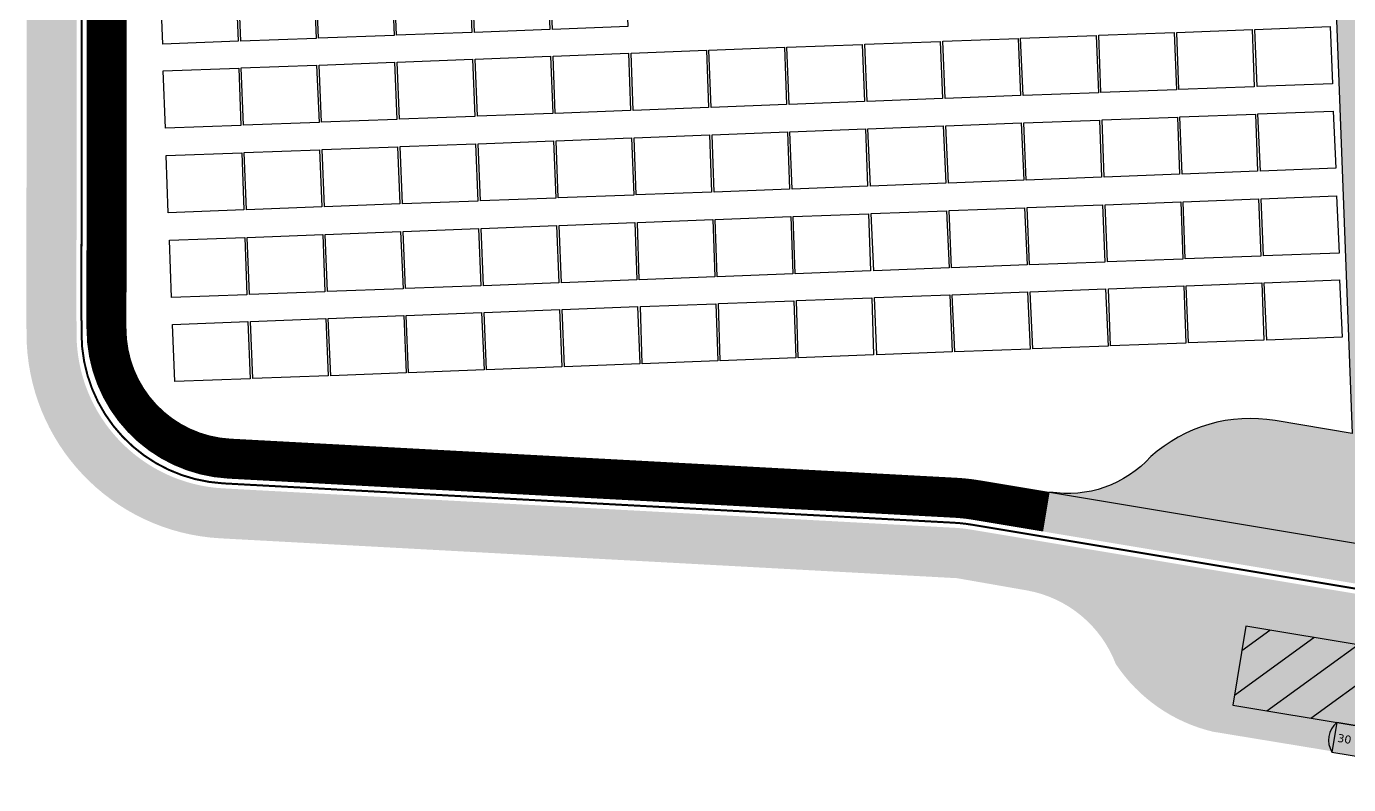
# Model space of a CAD drawing. Header units: metres. Extents: x 1956498 to 1957612, y 2277909 to 2278547.
# Drawn here: x 1956497.8 to 1956629.9, y 2278022.5 to 2278098.2 of the extents above; entities that cross this region are included whole.
import ezdxf

# ---------------------------------------------------------------- set-up
doc = ezdxf.new("R2010")
doc.units = ezdxf.units.M
for name, color, linetype in [('PVcase PV Modules (full frames)', 142, 'Continuous'), ('UBS-000-Citerne', 113, 'Continuous'), ('UBS-100-Circulation intérieure lourde', 252, 'Continuous'), ('UBS-100-Circulation intérieure légère', 254, 'Continuous'), ('UBS-100-Clôture', 30, 'LIMITE1')]:
    doc.layers.add(name, color=color, linetype=linetype)
doc.layers.add('UBS-100-Piste DFCI à créer', color=7, linetype='Continuous', true_color=0xbb8c7c)
doc.styles.get("Standard").update_dxf_attribs({"font": 'verdana.ttf'})
doc.linetypes.add('LIMITE1', pattern='A,6.35,-2.54,[133,ltypeshp.shx,S=2.54,R=0,X=-2.54,Y=0],-2.54,25.4', length=36.83)

# ---------------------------------------------------------------- blocks, each defined once
blk = doc.blocks.new('Citerne solide 30m3')
at = {"layer": 'UBS-000-Citerne', "transparency": 33554687}
h = blk.add_hatch(color=256, dxfattribs=at)
h.dxf.hatch_style = 1
edge = h.paths.add_edge_path()
edge.add_line((-1.949999999953434, -3), (1.949999999953434, -3))
edge.add_arc((0.1795454549137501, -1.5), 2.320454545138015, 319.727393136882, 400.272606863118)
edge.add_line((1.949999999953434, 0), (-1.949999999953434, 0))
edge.add_arc((-0.1795454549137501, -1.5), 2.320454545138015, 139.727393136882, 220.272606863118)
at = {"layer": 'UBS-000-Citerne', "color": 7, "transparency": 33554687}
blk.add_lwpolyline([(-1.949999999953434, -3), (1.949999999953434, -3, 0.366666666732221), (1.949999999953434, 0), (-1.949999999953434, 0, 0.366666666732221)], format="xyb", close=True, dxfattribs=at)
for points in [[(-1.949999999953434, 0), (-1.949999999953434, -3)], [(1.949999999953434, -3), (1.949999999953434, 0)]]:
    blk.add_lwpolyline(points, dxfattribs=at)
at = {"color": 1, "transparency": 33554687, "insert": (-1.949999999953434, -1.5), "char_height": 0.8, "attachment_point": 4}
blk.add_mtext_dynamic_manual_height_columns('\\pxqc;{\\C7;30 m³}', width=3.899999999906868, gutter_width=10, heights=[0], dxfattribs=at)
blk = doc.blocks.new('3P6@20DEG F FX ID1 PVBlock')
at = {"color": 0, "transparency": 33554687}
blk.add_polyline3d([(0, 0, 2.083586713139974), (7.539539347030692, 0.2870042413902952, 2.083586713139975), (7.757297679336461, -5.433460050740019, 1.675326544159361e-15), (0.2177583323057694, -5.720464292130313, 0)], close=True, dxfattribs=at)

msp = doc.modelspace()

# ---------------------------------------------------------------- hatches: boundary and pattern name
at = {"layer": 'UBS-000-Citerne', "transparency": 33554687}
h = msp.add_hatch(dxfattribs=at)
h.set_pattern_fill('ANSI31', color=1, angle=351)
h.set_pattern_definition([(36.00000000000003, (6.519975548842922, -1.085840994026512), (-1.866218176028602, 2.568628957140458), [])])
h.paths.add_polyline_path([(1956644.344089785, 2278034.185967786), (1956619.683737964, 2278038.29291898), (1956618.369513582, 2278030.401606397), (1956643.029865402, 2278026.294655203)])
at = {"layer": 'UBS-100-Circulation intérieure lourde', "transparency": 33554687}
h = msp.add_hatch(color=256, dxfattribs=at)
h.dxf.hatch_style = 1
edge = h.paths.add_edge_path()
edge.add_line((1956634.341489713, 2278056.887598004), (1956625.346640537, 2278294.043664309))
edge.add_line((1956625.346640537, 2278294.043664309), (1956624.540903068, 2278315.22667184))
edge.add_arc((1956635.532993209, 2278315.643750161), 11.00000000036017, 134.3795372862845, 182.1729597346298, ccw=False)
edge.add_line((1956627.839503802, 2278323.505697805), (1956625.041871291, 2278326.364587857))
edge.add_line((1956625.041871291, 2278326.364587857), (1956619.729845189, 2278321.16638273))
edge.add_line((1956619.729845189, 2278321.16638273), (1956601.554383828, 2278307.263801917))
edge.add_line((1956601.554383828, 2278307.263801917), (1956603.99073966, 2278304.078645729))
edge.add_arc((1956610.295078756, 2278295.064473079), 11.00000000036768, 2.109016802056715, 124.96820205366191, ccw=False)
edge.add_line((1956621.287627518, 2278295.469283808), (1956625.184963449, 2278192.595403235))
edge.add_line((1956625.184963449, 2278192.595403235), (1956619.738882399, 2278192.388759882))
edge.add_line((1956619.738882399, 2278192.388759882), (1956620.193876935, 2278180.39738882))
edge.add_line((1956620.193876935, 2278180.39738882), (1956625.639957955, 2278180.604032172))
edge.add_line((1956625.639957955, 2278180.604032172), (1956630.312927891, 2278057.558517311))
edge.add_line((1956630.312927891, 2278057.558517311), (1956622.62110362, 2278058.839518729))
edge.add_arc((1956620.147754484, 2278044.07226155), 14.97295363458923, 80.49185619865526, 131.7545520128504)
edge.add_arc((1956601.909245847, 2278062.632755114), 11.0892297245349, 260.4080620361427, 318.2050486444067, ccw=False)
edge.add_line((1956600.061447426, 2278051.698558441), (1956599.404335252, 2278047.752902147))
edge.add_line((1956599.404335252, 2278047.752902147), (1956666.616632329, 2278036.559322334))
edge.add_line((1956666.616632329, 2278036.559322334), (1956667.273744503, 2278040.504978628))
edge.add_arc((1956669.155596654, 2278051.531930108), 11.18637682478427, 203.0370577475586, 260.3152429478089, ccw=False)
edge.add_arc((1956645.803635846, 2278039.772021213), 15.00008311844894, 29.48240243763131, 80.62893062618235)
edge.add_line((1956648.246066184, 2278054.571920794), (1956634.341489713, 2278056.887598004))
at = {"layer": 'UBS-100-Piste DFCI à créer', "true_color": 0xd0aea3, "transparency": 33554687}
h = msp.add_hatch(color=253, dxfattribs=at)
h.dxf.hatch_style = 1
edge = h.paths.add_edge_path()
edge.add_arc((1956512.644593371, 2278287.951329937), 11.00000744255243, 277.8187590210577, 285.9779993348754)
edge.add_line((1956515.672545909, 2278277.376280663), (1956555.423763616, 2278295.586875713))
edge.add_line((1956555.423763616, 2278295.586875713), (1956594.741633212, 2278310.21295283))
edge.add_arc((1956590.907058995, 2278320.524897019), 11.00182495720195, 290.3980306671576, 307.4074477141712)
edge.add_line((1956597.5904377, 2278311.7857551), (1956615.79443608, 2278325.710164161))
edge.add_line((1956615.79443608, 2278325.710164161), (1956639.012437143, 2278348.430672164))
edge.add_arc((1956653.355962249, 2278333.780047363), 20.5031099959692, 110.8092679131133, 134.3931583248104, ccw=False)
edge.add_line((1956646.072064891, 2278352.945703072), (1956696.792192602, 2278372.209849354))
edge.add_line((1956696.792192602, 2278372.209849354), (1956704.323718604, 2278375.076946362))
edge.add_arc((1956710.016079433, 2278360.123785179), 16.00000003641172, 92.05663143531427, 110.84079966941869, ccw=False)
edge.add_line((1956709.441882913, 2278376.11347872), (1956729.032244271, 2278376.797710482))
edge.add_line((1956729.032244271, 2278376.797710482), (1956763.34949329, 2278378.099826867))
edge.add_arc((1956762.610225193, 2278389.438712453), 11.3629592816082, 273.7302676901528, 324.4157992290028)
edge.add_arc((1956784.983169934, 2278374.096934864), 15.7687652898286, 91.76083249357231, 146.3852344124163, ccw=False)
edge.add_line((1956784.498635401, 2278389.858254131), (1956810.482173605, 2278390.780687558))
edge.add_arc((1956811.037098868, 2278374.790313641), 16.00000000112824, 35.887538753362776, 91.98757833272953, ccw=False)
edge.add_arc((1956832.08207045, 2278391.631153851), 10.99999999686008, 222.7137879211147, 265.0673435455822)
edge.add_line((1956831.136237773, 2278380.671892906), (1956873.187455045, 2278382.267463078))
edge.add_arc((1956873.794114423, 2278366.278968326), 16.00000000110374, 19.551544317585922, 92.17295974137772, ccw=False)
edge.add_line((1956888.8715674, 2278371.633444188), (1956948.358855317, 2278204.125585341))
edge.add_line((1956948.358855317, 2278204.125585341), (1956943.700175949, 2278202.469497781))
edge.add_line((1956943.700175949, 2278202.469497781), (1956884.158709773, 2278369.963419414))
edge.add_arc((1956873.794115212, 2278366.278968357), 11.00000000016864, 19.56950334074724, 92.17295974679459)
edge.add_line((1956873.377036888, 2278377.271058499), (1956800.774090876, 2278374.51624894))
edge.add_arc((1956811.172197099, 2278371.065595689), 10.95571179247645, 161.6413680623457, 180.9050112499187)
edge.add_line((1956800.217851978, 2278370.892552749), (1956796.239848346, 2278370.741613385))
edge.add_arc((1956785.249025171, 2278370.074272221), 11.0110643576656, 3.474621278214538, 22.63949233173938)
edge.add_line((1956795.411633221, 2278374.312778551), (1956729.259258636, 2278371.80272622))
edge.add_line((1956729.259258636, 2278371.80272622), (1956709.621319324, 2278371.116699497))
edge.add_arc((1956710.016079419, 2278360.123785243), 10.99999996885506, 92.05663138249385, 110.8407997133485)
edge.add_line((1956706.102581361, 2278370.404083501), (1956698.570171331, 2278367.536649962))
edge.add_arc((1956697.68073943, 2278369.873080886), 2.49999971358624, 290.79742599929295, 290.8408150187474, ccw=False)
edge.add_line((1956698.568401741, 2278367.535977082), (1956647.847388468, 2278348.271494453))
edge.add_arc((1956653.35450982, 2278333.782318839), 15.50047081747451, 110.8110570223717, 134.3949474391144)
edge.add_line((1956642.510375277, 2278344.85793808), (1956619.073943671, 2278321.923679633))
edge.add_line((1956619.073943671, 2278321.923679633), (1956600.628198164, 2278307.814355928))
edge.add_arc((1956590.906384729, 2278320.526118165), 16.00320454235358, 290.3989373974914, 307.40835444468746, ccw=False)
edge.add_line((1956596.484376319, 2278305.526499322), (1956557.339204608, 2278290.964665037))
edge.add_line((1956557.339204608, 2278290.964665037), (1956517.444005333, 2278272.688109993))
edge.add_arc((1956512.644593321, 2278287.951330164), 16.00000767617552, 278.51471774476965, 287.4553872504831, ccw=False)
edge.add_arc((1956518.280726761, 2278256.975912111), 15.50000082925933, 102.1681674993008, 179.993779107746)
edge.add_line((1956502.780726023, 2278256.977595024), (1956502.780463281, 2278254.557763215))
edge.add_line((1956502.780463281, 2278254.557763215), (1956502.758319106, 2278069.771876534))
edge.add_line((1956502.758319106, 2278069.771876534), (1956502.760180494, 2278067.546736677))
edge.add_arc((1956518.272879866, 2278067.551400566), 15.51270007323368, 180.0172259616676, 266.8689789960092)
edge.add_line((1956517.425585009, 2278052.061857158), (1956590.44903128, 2278048.130033471))
edge.add_arc((1956589.592736156, 2278032.166982612), 15.986001190687, 80.529393257702, 86.92946420764127, ccw=False)
edge.add_line((1956592.22309854, 2278047.935096887), (1956598.650231802, 2278046.864717913))
edge.add_line((1956598.650231802, 2278046.864717913), (1956713.834950983, 2278027.681779495))
edge.add_arc((1956716.378580733, 2278042.972562785), 15.50090661555831, 260.5553030077675, 272.3372680743024)
edge.add_line((1956717.01073422, 2278027.484551684), (1956776.463470136, 2278029.902530657))
edge.add_line((1956776.463470136, 2278029.902530657), (1956776.651578709, 2278024.944933277))
edge.add_line((1956776.651578709, 2278024.944933277), (1956717.21457375, 2278022.488708465))
edge.add_arc((1956716.378839612, 2278042.97672426), 20.50505407780808, 260.55391278110255, 272.33587806930854, ccw=False)
edge.add_line((1956713.013560757, 2278022.749709132), (1956664.866266892, 2278030.768190985))
edge.add_arc((1956664.385022096, 2278019.778723159), 10.99999998396791, 87.49253642143587, 129.7319825265749)
edge.add_arc((1956645.646692336, 2278039.181626268), 16.025489144963, 260.29336042819136, 316.93115846669883, ccw=False)
edge.add_line((1956642.944737108, 2278023.385559027), (1956616.37556384, 2278027.749005541))
edge.add_arc((1956620.128045426, 2278043.474088084), 16.16661186039399, 213.6468395377871, 256.5784921824474, ccw=False)
edge.add_arc((1956595.730545074, 2278030.337405078), 11.71043062657245, 20.90867273848627, 79.68635940294229)
edge.add_line((1956597.827138965, 2278041.858623743), (1956597.816813929, 2278041.860427036))
edge.add_line((1956597.816813929, 2278041.860427036), (1956590.792211089, 2278043.087291668))
edge.add_line((1956590.792211089, 2278043.087291668), (1956517.152687117, 2278047.069310041))
edge.add_arc((1956518.271571968, 2278067.55016118), 20.51139114456352, 180.0212423204327, 266.87299533487624, ccw=False)
edge.add_line((1956497.760182241, 2278067.542556614), (1956497.758319141, 2278069.772475722))
edge.add_line((1956497.758319141, 2278069.772475722), (1956497.78046331, 2278254.558306111))
edge.add_line((1956497.78046331, 2278254.558306111), (1956497.780726052, 2278256.978137902))
edge.add_arc((1956518.280726761, 2278256.975912113), 20.50000082980193, 101.65020773969138, 179.9937791061116, ccw=False)

# ---------------------------------------------------------------- linework, layer by layer
at = {"layer": 'UBS-000-Citerne', "color": 1, "transparency": 33554687}
msp.add_lwpolyline([(1956644.344089785, 2278034.185967786), (1956619.683737964, 2278038.29291898), (1956618.369513582, 2278030.401606397), (1956643.029865402, 2278026.294655203)], close=True, dxfattribs=at)
at = {"layer": 'UBS-100-Circulation intérieure lourde', "transparency": 33554687}
msp.add_lwpolyline([(1956603.99073966, 2278304.078645729, -0.5941058907451485), (1956621.287627519, 2278295.469283808), (1956625.184963449, 2278192.595403235), (1956619.7388824, 2278192.388759882), (1956620.193876935, 2278180.39738882), (1956625.639957956, 2278180.604032171), (1956630.312927892, 2278057.558517311), (1956622.62110362, 2278058.839518728, 0.2274821263217856), (1956610.17665172, 2278055.242151889, -0.2576727416607237), (1956600.061447426, 2278051.69855844), (1956667.273744503, 2278040.504978627, -0.255260147811797), (1956658.861311635, 2278047.154405417, 0.2269490809300984), (1956648.246066184, 2278054.571920794), (1956634.341489714, 2278056.887598004), (1956625.346640537, 2278294.043664308), (1956624.540903068, 2278315.22667184, -0.2116146533493177), (1956627.839503803, 2278323.505697805), (1956622.401800686, 2278318.174178038)], format="xyb", close=True, dxfattribs=at)
at = {"layer": 'UBS-100-Circulation intérieure légère', "transparency": 33554687, "const_width": 4}
msp.add_lwpolyline([(1956599.73289134, 2278049.725730297), (1956592.715315596, 2278050.894441957, 0.02793283901682447), (1956590.609025764, 2278051.125764191), (1956518.059155232, 2278055.032089975, -0.3985794902121206), (1956505.758106034, 2278068.014844737), (1956505.780600547, 2278255.702937045, -0.2932729698432582), (1956513.366230148, 2278267.52020274), (1956558.488469204, 2278288.191338634), (1956597.53059935, 2278302.714841887, 0.07435415340826908), (1956602.450532401, 2278305.431270116), (1956602.76948801, 2278305.675242252)], format="xyb", dxfattribs=at)
at = {"layer": 'UBS-100-Clôture', "color": 30, "ltscale": 0.1, "true_color": 0xf26722, "transparency": 33554687, "const_width": 0.2}
msp.add_lwpolyline([(1956877.86927686, 2278034.527179923), (1956716.990742944, 2278027.984152004, -0.05145385689488851), (1956713.916556888, 2278028.175075271), (1956592.304620484, 2278048.428406774, 0.02793283901920121), (1956590.475202712, 2278048.629348482), (1956517.450653113, 2278052.561232494, -0.3982057440089752), (1956503.260181251, 2278067.545485835), (1956503.258318077, 2278069.774683683), (1956503.280600565, 2278255.70323667, -0.2932729698365548), (1956512.325005089, 2278269.793053457), (1956557.530748709, 2278290.502443971), (1956596.658965449, 2278305.057971065, 0.0743541534016819), (1956600.931798979, 2278307.417081987), (1956619.401894431, 2278321.545031183), (1956642.859630594, 2278344.500137584, -0.1032689059375448)], format="xyb", dxfattribs=at)

# ---------------------------------------------------------------- block references
at = {"layer": 'PVcase PV Modules (full frames)', "color": 144, "true_color": 0x007ca5, "transparency": 33554687, "extrusion": (-0.0002149202962760301, -8.181273915146053e-06, 0.9999999768711663), "rotation": 359.9999999496278}
msp.add_blockref('3P6@20DEG F FX ID1 PVBlock', (1956550.20752809, 2278103.652682226, 173.1098618316656), dxfattribs=at)
at = {"layer": 'PVcase PV Modules (full frames)', "color": 144, "true_color": 0x007ca5, "transparency": 33554687, "extrusion": (-0.01036280648969493, -0.0003944762774426851, 0.999946226869287), "rotation": 359.9998828876685}
msp.add_blockref('3P6@20DEG F FX ID1 PVBlock', (1956420.250970588, 2278094.531317169, -20561.71840311404), dxfattribs=at)
at = {"layer": 'PVcase PV Modules (full frames)', "color": 144, "true_color": 0x007ca5, "transparency": 33554687, "extrusion": (-0.01007914601658915, -0.0003836783022416939, 0.9999491305094158), "rotation": 359.9998892114976}
msp.add_blockref('3P6@20DEG F FX ID1 PVBlock', (1956433.53955011, 2278095.262645943, -19982.1283474583), dxfattribs=at)
at = {"layer": 'PVcase PV Modules (full frames)', "color": 144, "true_color": 0x007ca5, "transparency": 33554687, "extrusion": (-0.009892391989609419, -0.0003765692209871462, 0.999950998187584), "rotation": 359.9998932791083}
msp.add_blockref('3P6@20DEG F FX ID1 PVBlock', (1956444.86348836, 2278095.838737709, -19600.54132633073), dxfattribs=at)
at = {"layer": 'PVcase PV Modules (full frames)', "color": 144, "true_color": 0x007ca5, "transparency": 33554687, "extrusion": (-0.001850706276605871, -7.045000052459616e-05, 0.9999982849600669), "rotation": 359.9999962648202}
msp.add_blockref('3P6@20DEG F FX ID1 PVBlock', (1956540.114160507, 2278103.137056408, -3169.242636199787), dxfattribs=at)
at = {"layer": 'PVcase PV Modules (full frames)', "color": 144, "true_color": 0x007ca5, "transparency": 33554687, "extrusion": (-0.01008290835377629, -0.0003838215214332849, 0.999949092524299), "rotation": 359.99988912877}
msp.add_blockref('3P6@20DEG F FX ID1 PVBlock', (1956417.888313774, 2278094.663937682, -19989.81801224822), dxfattribs=at)
at = {"layer": 'PVcase PV Modules (full frames)', "color": 144, "true_color": 0x007ca5, "transparency": 33554687, "extrusion": (-0.01111259924480727, -0.0004230182998363618, 0.9999381636849062), "rotation": 359.9998653268831}
msp.add_blockref('3P6@20DEG F FX ID1 PVBlock', (1956483.173088894, 2278087.895416764, -22094.38914017905), dxfattribs=at)
at = {"layer": 'PVcase PV Modules (full frames)', "color": 144, "true_color": 0x007ca5, "transparency": 33554687, "extrusion": (0.00807734078387906, 0.0003074764859528314, 0.999967330478387), "rotation": 359.9999288491543}
msp.add_blockref('3P6@20DEG F FX ID1 PVBlock', (1956536.197974177, 2278092.179063271, 17116.89422365294), dxfattribs=at)
at = {"layer": 'PVcase PV Modules (full frames)', "color": 144, "true_color": 0x007ca5, "transparency": 33554687, "extrusion": (0.007705791905694661, 0.0002933329025037012, 0.9999702669214292), "rotation": 359.9999352444244}
msp.add_blockref('3P6@20DEG F FX ID1 PVBlock', (1956549.952755952, 2278092.930709604, 16357.69828056434), dxfattribs=at)
at = {"layer": 'PVcase PV Modules (full frames)', "color": 144, "true_color": 0x007ca5, "transparency": 33554687, "extrusion": (-0.01430596758983013, -0.0005445788113156233, 0.9998975161111447), "rotation": 359.9997768006465}
msp.add_blockref('3P6@20DEG F FX ID1 PVBlock', (1956429.123012041, 2278082.681239756, -28619.85202710392), dxfattribs=at)
at = {"layer": 'PVcase PV Modules (full frames)', "color": 144, "true_color": 0x007ca5, "transparency": 33554687, "extrusion": (0.004018739455022787, 0.000152979540996534, 0.9999919131325277), "rotation": 359.9999823876381}
msp.add_blockref('3P6@20DEG F FX ID1 PVBlock', (1956547.733054687, 2278094.527423187, 8823.387518476999), dxfattribs=at)
at = {"layer": 'PVcase PV Modules (full frames)', "color": 144, "true_color": 0x007ca5, "transparency": 33554687, "extrusion": (-0.008808724247493018, -0.0003353177301559802, 0.9999611462147674), "rotation": 359.9999153804657}
msp.add_blockref('3P6@20DEG F FX ID1 PVBlock', (1956503.288036403, 2278090.446030854, -17386.89539203309), dxfattribs=at)
at = {"layer": 'PVcase PV Modules (full frames)', "color": 144, "true_color": 0x007ca5, "transparency": 33554687, "extrusion": (-0.0128936164998641, -0.0004908154798314398, 0.9999167534118624), "rotation": 359.999818697511}
msp.add_blockref('3P6@20DEG F FX ID1 PVBlock', (1956426.853396926, 2278084.0888725, -25733.58647296549), dxfattribs=at)
at = {"layer": 'PVcase PV Modules (full frames)', "color": 144, "true_color": 0x007ca5, "transparency": 33554687, "extrusion": (-0.01318238120286525, -0.0005018077554480897, 0.9999129827213961), "rotation": 359.9998104853347}
msp.add_blockref('3P6@20DEG F FX ID1 PVBlock', (1956427.45311314, 2278083.818857625, -26323.62413136256), dxfattribs=at)
at = {"layer": 'PVcase PV Modules (full frames)', "color": 144, "true_color": 0x007ca5, "transparency": 33554687, "extrusion": (-0.01203019292848535, -0.0004579479244416463, 0.999927529744932), "rotation": 359.9998421672562}
msp.add_blockref('3P6@20DEG F FX ID1 PVBlock', (1956400.607412, 2278083.926770248, -23968.9152468112), dxfattribs=at)
at = {"layer": 'PVcase PV Modules (full frames)', "color": 144, "true_color": 0x007ca5, "transparency": 33554687, "extrusion": (-0.004083214417872976, -0.0001554338803069023, 0.9999916515653151), "rotation": 359.9999818179717}
msp.add_blockref('3P6@20DEG F FX ID1 PVBlock', (1956528.8090973, 2278093.786744171, -7731.117543296552), dxfattribs=at)
at = {"layer": 'PVcase PV Modules (full frames)', "color": 144, "true_color": 0x007ca5, "transparency": 33554687, "extrusion": (-0.001433534462038234, -5.456970934784796e-05, 0.9999989710000171), "rotation": 359.9999977589443}
msp.add_blockref('3P6@20DEG F FX ID1 PVBlock', (1956549.276985944, 2278095.134362614, -2317.103133154576), dxfattribs=at)
at = {"layer": 'PVcase PV Modules (full frames)', "color": 144, "true_color": 0x007ca5, "transparency": 33554687, "extrusion": (0.005615238548231123, 0.0002137527514058685, 0.9999842115782668), "rotation": 359.9999656144481}
msp.add_blockref('3P6@20DEG F FX ID1 PVBlock', (1956523.916568651, 2278093.022665321, 12085.48666778871), dxfattribs=at)
at = {"layer": 'PVcase PV Modules (full frames)', "color": 144, "true_color": 0x007ca5, "transparency": 33554687, "extrusion": (-7.030935494229647e-05, -2.676434480815059e-06, 0.9999999975247157)}
msp.add_blockref('3P6@20DEG F FX ID1 PVBlock', (1956511.477953641, 2278093.77521166, 468.0435881574328), dxfattribs=at)
at = {"layer": 'PVcase PV Modules (full frames)', "color": 144, "true_color": 0x007ca5, "transparency": 33554687, "extrusion": (-0.01037023301608092, -0.0003947589796706956, 0.9999461497663462), "rotation": 359.9998827197463}
msp.add_blockref('3P6@20DEG F FX ID1 PVBlock', (1956420.387545965, 2278086.125755031, -20577.18647487747), dxfattribs=at)
at = {"layer": 'PVcase PV Modules (full frames)', "color": 144, "true_color": 0x007ca5, "transparency": 33554687, "extrusion": (-0.01066909479032568, -0.0004061356159411139, 0.9999430011106716), "rotation": 359.9998758622984}
msp.add_blockref('3P6@20DEG F FX ID1 PVBlock', (1956422.208862588, 2278085.950549682, -21187.83651981358), dxfattribs=at)
at = {"layer": 'PVcase PV Modules (full frames)', "color": 144, "true_color": 0x007ca5, "transparency": 33554687, "extrusion": (0.003716163675076296, 0.0001414615253473658, 0.99999308503418), "rotation": 359.9999849399188}
msp.add_blockref('3P6@20DEG F FX ID1 PVBlock', (1956597.30312182, 2278088.04172644, 8205.263447950894), dxfattribs=at)
at = {"layer": 'PVcase PV Modules (full frames)', "color": 144, "true_color": 0x007ca5, "transparency": 33554687, "extrusion": (-0.01604363777533822, -0.0006107259179786711, 0.9998711060435674), "rotation": 87.82000000000001}
msp.add_blockref('3P6@20DEG F FX ID1 PVBlock', (-2202012.823227973, 2041607.705991244, -32170.80234011389), dxfattribs=at)
at = {"layer": 'PVcase PV Modules (full frames)', "color": 144, "true_color": 0x007ca5, "transparency": 33554687, "extrusion": (-0.01876175872436732, -0.0007141954013351573, 0.9998237276312747), "rotation": 87.82000000000001}
msp.add_blockref('3P6@20DEG F FX ID1 PVBlock', (-2202012.823227973, 2041473.613738509, -37724.4233379198), dxfattribs=at)
at = {"layer": 'PVcase PV Modules (full frames)', "color": 144, "true_color": 0x007ca5, "transparency": 33554687, "extrusion": (-0.01952387294186106, -0.0007432064592760765, 0.999809114796174), "rotation": 87.82000000000001}
msp.add_blockref('3P6@20DEG F FX ID1 PVBlock', (-2202012.823227973, 2041452.040016596, -39281.66649066209), dxfattribs=at)
at = {"layer": 'PVcase PV Modules (full frames)', "color": 144, "true_color": 0x007ca5, "transparency": 33554687, "extrusion": (-0.007258688816582561, -0.000276313231008199, 0.999973617195805), "rotation": 359.9999425409763}
msp.add_blockref('3P6@20DEG F FX ID1 PVBlock', (1956550.401305785, 2278084.744328005, -14219.9146194073), dxfattribs=at)
at = {"layer": 'PVcase PV Modules (full frames)', "color": 144, "true_color": 0x007ca5, "transparency": 33554687, "extrusion": (0.005375802312577875, 0.0002046382402915957, 0.9999855293316432), "rotation": 359.9999684843789}
msp.add_blockref('3P6@20DEG F FX ID1 PVBlock', (1956573.73255647, 2278086.557642345, 11596.45127281094), dxfattribs=at)
at = {"layer": 'PVcase PV Modules (full frames)', "color": 144, "true_color": 0x007ca5, "transparency": 33554687, "extrusion": (-0.005039498911405089, -0.0001918363305079981, 0.9999872832439142), "rotation": 359.9999723042188}
msp.add_blockref('3P6@20DEG F FX ID1 PVBlock', (1956521.162134099, 2278084.692717005, -9685.31248594306), dxfattribs=at)
at = {"layer": 'PVcase PV Modules (full frames)', "color": 144, "true_color": 0x007ca5, "transparency": 33554687, "extrusion": (-0.0001488363615902904, -5.665686600115184e-06, 0.9999999889078187), "rotation": 359.9999999758423}
msp.add_blockref('3P6@20DEG F FX ID1 PVBlock', (1956550.78293785, 2278086.80708361, 307.6371099858123), dxfattribs=at)
at = {"layer": 'PVcase PV Modules (full frames)', "color": 144, "true_color": 0x007ca5, "transparency": 33554687, "extrusion": (0.008896655385511416, 0.0003386649650996502, 0.9999603666290944), "rotation": 359.9999136826085}
for p in [(1956475.627587157, 2278080.868924234, 18790.0596152554), (1956483.416955917, 2278081.165426867, 18790.05961525541)]:
    msp.add_blockref('3P6@20DEG F FX ID1 PVBlock', p, dxfattribs=at)
at = {"layer": 'PVcase PV Modules (full frames)', "color": 144, "true_color": 0x007ca5, "transparency": 33554687, "extrusion": (0.001319848270902509, 5.024206842157427e-05, 0.9999991277377578), "rotation": 359.999998100303}
msp.add_blockref('3P6@20DEG F FX ID1 PVBlock', (1956571.585414231, 2278087.532076319, 3308.446132865608), dxfattribs=at)
at = {"layer": 'PVcase PV Modules (full frames)', "color": 144, "true_color": 0x007ca5, "transparency": 33554687, "extrusion": (0.009564053157822086, 0.0003640704948715763, 0.9999541971209827), "rotation": 359.9999002460556}
msp.add_blockref('3P6@20DEG F FX ID1 PVBlock', (1956416.386307134, 2278078.134763568, 20153.04974657807), dxfattribs=at)
at = {"layer": 'PVcase PV Modules (full frames)', "color": 144, "true_color": 0x007ca5, "transparency": 33554687, "extrusion": (-0.006635728617003223, -0.0002525992862607618, 0.9999779514065908), "rotation": 359.9999519804402}
msp.add_blockref('3P6@20DEG F FX ID1 PVBlock', (1956480.523062899, 2278082.42099082, -12946.9519046902), dxfattribs=at)
at = {"layer": 'PVcase PV Modules (full frames)', "color": 144, "true_color": 0x007ca5, "transparency": 33554687, "extrusion": (-0.01395733988144566, -0.0005313077576919126, 0.9999024504297909), "rotation": 359.9997875470858}
msp.add_blockref('3P6@20DEG F FX ID1 PVBlock', (1956345.298764129, 2278071.410201241, -27906.85150298014), dxfattribs=at)
at = {"layer": 'PVcase PV Modules (full frames)', "color": 144, "true_color": 0x007ca5, "transparency": 33554687, "extrusion": (-0.01435417951741629, -0.0005464140730028348, 0.9998968241583942), "rotation": 359.9997752936445}
msp.add_blockref('3P6@20DEG F FX ID1 PVBlock', (1956342.339608932, 2278070.860634401, -28717.69902402109), dxfattribs=at)
at = {"layer": 'PVcase PV Modules (full frames)', "color": 144, "true_color": 0x007ca5, "transparency": 33554687, "extrusion": (-0.01410344226127863, -0.0005368693710424408, 0.99990039738349), "rotation": 359.9997830757619}
msp.add_blockref('3P6@20DEG F FX ID1 PVBlock', (1956411.855392861, 2278065.301161406, -28206.33705788715), dxfattribs=at)
at = {"layer": 'PVcase PV Modules (full frames)', "color": 144, "true_color": 0x007ca5, "transparency": 33554687, "extrusion": (0.002402602326132028, 9.14587783464053e-05, 0.9999971095644998), "rotation": 359.9999937049301}
msp.add_blockref('3P6@20DEG F FX ID1 PVBlock', (1956598.503030037, 2278079.917054492, 5520.919614159485), dxfattribs=at)
at = {"layer": 'PVcase PV Modules (full frames)', "color": 144, "true_color": 0x007ca5, "transparency": 33554687, "extrusion": (0.00240260232614708, 9.145877834697825e-05, 0.9999971095644998), "rotation": 359.9999937049301}
msp.add_blockref('3P6@20DEG F FX ID1 PVBlock', (1956606.292389203, 2278080.213567655, 5520.919614190245), dxfattribs=at)
at = {"layer": 'PVcase PV Modules (full frames)', "color": 144, "true_color": 0x007ca5, "transparency": 33554687, "extrusion": (-0.01709466071140959, -0.0006507347337121897, 0.9998536638526002), "rotation": 87.82000000000001}
msp.add_blockref('3P6@20DEG F FX ID1 PVBlock', (-2202004.346436237, 2041572.728733358, -34318.70402208617), dxfattribs=at)
at = {"layer": 'PVcase PV Modules (full frames)', "color": 144, "true_color": 0x007ca5, "transparency": 33554687, "extrusion": (0.01227543782433077, 0.000467283551201745, 0.9999245447894075), "rotation": 359.9998356663301}
msp.add_blockref('3P6@20DEG F FX ID1 PVBlock', (1956403.889178706, 2278066.873276268, 25693.54472814036), dxfattribs=at)
at = {"layer": 'PVcase PV Modules (full frames)', "color": 144, "true_color": 0x007ca5, "transparency": 33554687, "extrusion": (0.008508628778816012, 0.0003238941313964314, 0.9999637485073626), "rotation": 359.9999210479907}
msp.add_blockref('3P6@20DEG F FX ID1 PVBlock', (1956490.583028271, 2278073.217927409, 17996.9044448629), dxfattribs=at)
at = {"layer": 'PVcase PV Modules (full frames)', "color": 144, "true_color": 0x007ca5, "transparency": 33554687, "extrusion": (0.01176434101236921, 0.000447827859541777, 0.9999306974639557), "rotation": 359.9998490662223}
msp.add_blockref('3P6@20DEG F FX ID1 PVBlock', (1956431.808893109, 2278068.413837836, 24649.25830138729), dxfattribs=at)
at = {"layer": 'PVcase PV Modules (full frames)', "color": 144, "true_color": 0x007ca5, "transparency": 33554687, "extrusion": (-0.01978913991073698, -0.0007533042572533656, 0.9998038920079724), "rotation": 87.82000000000001}
msp.add_blockref('3P6@20DEG F FX ID1 PVBlock', (-2202004.346436237, 2041433.737895483, -39824.07975726554), dxfattribs=at)
at = {"layer": 'PVcase PV Modules (full frames)', "color": 144, "true_color": 0x007ca5, "transparency": 33554687, "extrusion": (-0.02028383893945264, -0.0007721357418995688, 0.9997939636166416), "rotation": 87.82000000000001}
msp.add_blockref('3P6@20DEG F FX ID1 PVBlock', (-2202004.346436238, 2041421.564552068, -40834.90852197124), dxfattribs=at)
at = {"layer": 'PVcase PV Modules (full frames)', "color": 144, "true_color": 0x007ca5, "transparency": 33554687, "extrusion": (-0.01257936467454946, -0.0004788529974331665, 0.9999207620027657), "rotation": 359.9998274278098}
msp.add_blockref('3P6@20DEG F FX ID1 PVBlock', (1956380.536665964, 2278065.690619013, -25091.53964843039), dxfattribs=at)
at = {"layer": 'PVcase PV Modules (full frames)', "color": 144, "true_color": 0x007ca5, "transparency": 33554687, "extrusion": (-0.01432091514777019, -0.0005451478132572226, 0.999897301828139), "rotation": 359.9997763339602}
msp.add_blockref('3P6@20DEG F FX ID1 PVBlock', (1956343.560099742, 2278062.461255107, -28649.98396856297), dxfattribs=at)
at = {"layer": 'PVcase PV Modules (full frames)', "color": 144, "true_color": 0x007ca5, "transparency": 33554687, "extrusion": (-0.004786213683383507, -0.0001821946360519129, 0.9999885294160586), "rotation": 359.999975018253}
msp.add_blockref('3P6@20DEG F FX ID1 PVBlock', (1956523.751910987, 2278076.405154516, -9168.03686344868), dxfattribs=at)
at = {"layer": 'PVcase PV Modules (full frames)', "color": 144, "true_color": 0x007ca5, "transparency": 33554687, "extrusion": (0.003164367471434245, 0.000120456548313762, 0.9999949861217934), "rotation": 359.9999890802912}
msp.add_blockref('3P6@20DEG F FX ID1 PVBlock', (1956539.294127457, 2278077.498260549, 7077.147539755272), dxfattribs=at)
at = {"layer": 'PVcase PV Modules (full frames)', "color": 144, "true_color": 0x007ca5, "transparency": 33554687, "extrusion": (0.005541369623232332, 0.000210940816378307, 0.9999846242451285), "rotation": 359.9999665131939}
msp.add_blockref('3P6@20DEG F FX ID1 PVBlock', (1956478.61145902, 2278074.383538393, 11933.59230933394), dxfattribs=at)
at = {"layer": 'PVcase PV Modules (full frames)', "color": 144, "true_color": 0x007ca5, "transparency": 33554687, "extrusion": (0.002300640007022236, 8.757742476503215e-05, 0.9999973496893643), "rotation": 359.9999942278973}
msp.add_blockref('3P6@20DEG F FX ID1 PVBlock', (1956513.250072433, 2278076.690427606, 5312.016009325265), dxfattribs=at)
at = {"layer": 'PVcase PV Modules (full frames)', "color": 144, "true_color": 0x007ca5, "transparency": 33554687, "extrusion": (-0.00219685567280478, -8.362671335691297e-05, 0.9999975834129429), "rotation": 359.9999947369231}
msp.add_blockref('3P6@20DEG F FX ID1 PVBlock', (1956602.559112713, 2278071.697113931, -3877.614070849802), dxfattribs=at)
at = {"layer": 'PVcase PV Modules (full frames)', "color": 144, "true_color": 0x007ca5, "transparency": 33554687, "extrusion": (-0.005221119890746489, -0.0001987500143548726, 0.9999863501095994), "rotation": 359.9999702719486}
msp.add_blockref('3P6@20DEG F FX ID1 PVBlock', (1956590.256055858, 2278070.356299231, -10057.19626830703), dxfattribs=at)
at = {"layer": 'PVcase PV Modules (full frames)', "color": 144, "true_color": 0x007ca5, "transparency": 33554687, "extrusion": (-0.02230619922255409, -0.0008491200180142608, 0.9997508251916768), "rotation": 87.82000000000001}
msp.add_blockref('3P6@20DEG F FX ID1 PVBlock', (-2201995.941378913, 2041365.929833311, -44967.96488730548), dxfattribs=at)
at = {"layer": 'PVcase PV Modules (full frames)', "color": 144, "true_color": 0x007ca5, "transparency": 33554687, "extrusion": (0.02014659184930598, 0.000766911218864739, 0.999796742685252), "rotation": 267.82}
msp.add_blockref('3P6@20DEG F FX ID1 PVBlock', (2201995.941378914, -2041386.842924774, 41776.24426625516), dxfattribs=at)
at = {"layer": 'PVcase PV Modules (full frames)', "color": 144, "true_color": 0x007ca5, "transparency": 33554687, "extrusion": (-0.01965468426548116, -0.0007481859948912908, 0.9998065480902499), "rotation": 87.82000000000001}
msp.add_blockref('3P6@20DEG F FX ID1 PVBlock', (-2201995.941378912, 2041439.071142906, -39549.71895451847), dxfattribs=at)
at = {"layer": 'PVcase PV Modules (full frames)', "color": 144, "true_color": 0x007ca5, "transparency": 33554687, "extrusion": (-0.01965468426549616, -0.0007481859948918619, 0.9998065480902497), "rotation": 87.82000000000001}
msp.add_blockref('3P6@20DEG F FX ID1 PVBlock', (-2201995.941378912, 2041446.866191279, -39549.71895454915), dxfattribs=at)
at = {"layer": 'PVcase PV Modules (full frames)', "color": 144, "true_color": 0x007ca5, "transparency": 33554687, "extrusion": (-0.01815072323991934, -0.0006909353893364654, 0.9998350233184251), "rotation": 87.82000000000001}
msp.add_blockref('3P6@20DEG F FX ID1 PVBlock', (-2201995.941378914, 2041511.883236624, -36476.63320723436), dxfattribs=at)
at = {"layer": 'PVcase PV Modules (full frames)', "color": 144, "true_color": 0x007ca5, "transparency": 33554687, "extrusion": (-0.00946283401383492, -0.0003602174314021678, 0.9999551615026689), "rotation": 359.9999023463796}
msp.add_blockref('3P6@20DEG F FX ID1 PVBlock', (1956453.930721544, 2278062.744707016, -18723.88891218566), dxfattribs=at)
at = {"layer": 'PVcase PV Modules (full frames)', "color": 144, "true_color": 0x007ca5, "transparency": 33554687, "extrusion": (-0.007094233302447845, -0.000270052977177801, 0.9999747991450785), "rotation": 359.99994511514}
msp.add_blockref('3P6@20DEG F FX ID1 PVBlock', (1956498.638747948, 2278065.971679439, -13884.20584352079), dxfattribs=at)
at = {"layer": 'PVcase PV Modules (full frames)', "color": 144, "true_color": 0x007ca5, "transparency": 33554687, "extrusion": (3.507408748993057e-05, 1.335149457966399e-06, 0.9999999993840128)}
msp.add_blockref('3P6@20DEG F FX ID1 PVBlock', (1956551.304610076, 2278069.933679477, 682.9055930343948), dxfattribs=at)
at = {"layer": 'PVcase PV Modules (full frames)', "color": 144, "true_color": 0x007ca5, "transparency": 33554687, "extrusion": (0.01886302344368621, 0.0007180501997001483, 0.9998218195010917), "rotation": 267.82}
msp.add_blockref('3P6@20DEG F FX ID1 PVBlock', (2201995.941378914, -2041423.23016096, 39153.51515214253), dxfattribs=at)
at = {"layer": 'PVcase PV Modules (full frames)', "color": 144, "true_color": 0x007ca5, "transparency": 33554687, "extrusion": (0.01416056686145594, 0.0005390439074144897, 0.9998995888477143), "rotation": 359.9997813148539}
msp.add_blockref('3P6@20DEG F FX ID1 PVBlock', (1956362.084169174, 2278054.932796763, 29545.10275193834), dxfattribs=at)
at = {"layer": 'PVcase PV Modules (full frames)', "color": 144, "true_color": 0x007ca5, "transparency": 33554687, "extrusion": (-0.005302491547113713, -0.0002018475524711163, 0.9999859213213745), "rotation": 359.9999693380921}
msp.add_blockref('3P6@20DEG F FX ID1 PVBlock', (1956488.103938417, 2278066.434471825, -10223.26575465888), dxfattribs=at)
at = {"layer": 'PVcase PV Modules (full frames)', "color": 144, "true_color": 0x007ca5, "transparency": 33554687, "extrusion": (-0.004354183452750411, -0.0001657487362570721, 0.9999905067618473), "rotation": 359.999979324708}
msp.add_blockref('3P6@20DEG F FX ID1 PVBlock', (1956504.272412745, 2278067.406073294, -8285.643464478826), dxfattribs=at)
at = {"layer": 'PVcase PV Modules (full frames)', "color": 144, "true_color": 0x007ca5, "transparency": 33554687, "extrusion": (-0.01008767559021067, -0.0003840029936709641, 0.9999490443732059), "rotation": 359.9998890239019}
msp.add_blockref('3P6@20DEG F FX ID1 PVBlock', (1956434.572131915, 2278061.532750256, -20000.60258662344), dxfattribs=at)
at = {"layer": 'UBS-000-Citerne', "color": 1, "transparency": 33554687, "rotation": 350.5447027195158}
msp.add_blockref('Citerne solide 30m3', (1956630.699689511, 2278028.348130798), dxfattribs=at)

doc.saveas('drawing.dxf')
